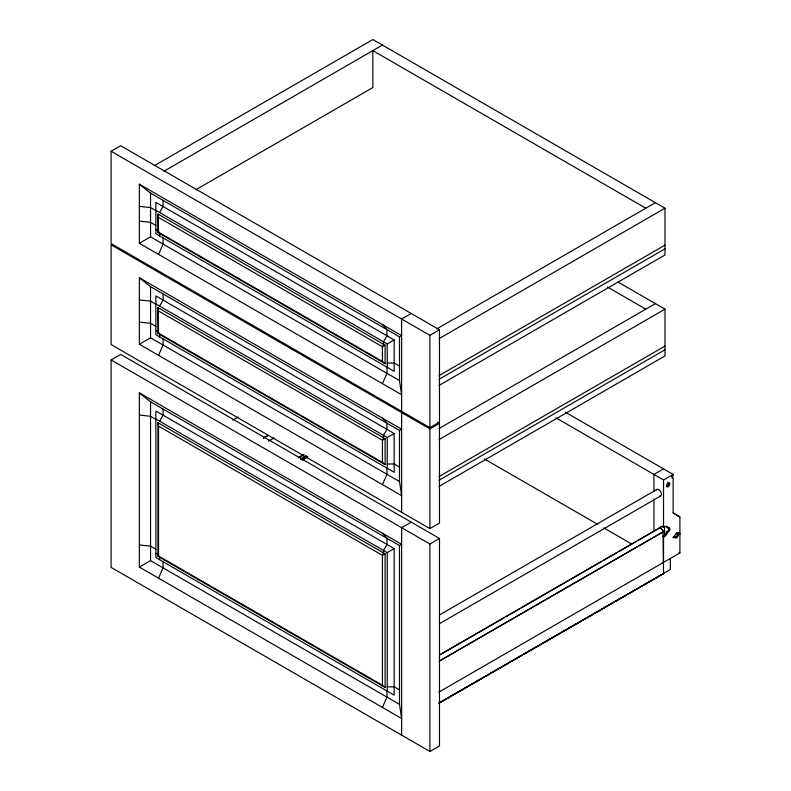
<?xml version="1.0" encoding="UTF-8"?>
<svg xmlns="http://www.w3.org/2000/svg" width="791" height="791" viewBox="0 0 791 791"><rect width="100%" height="100%" fill="white"/><g stroke="black" fill="none" stroke-linecap="round" stroke-linejoin="round"><path stroke-width="1.19" d="M667.09 527.597L667.238 527.488A2.393 1.384 -60 0 1 668.919 528.724A2.393 1.384 -60 0 1 666.803 531.582L666.724 531.681A5.982 3.451 -60 0 1 663.066 536.239L664.074 536.822A5.982 3.451 -60 0 0 667.742 532.264L667.762 532.165A2.393 1.384 -60 0 0 669.928 529.308A2.393 1.384 -60 0 0 668.247 528.072L666.724 526.796A5.982 3.451 -60 0 0 666.052 526.173M158.536 254.386L163.075 244.073L163.075 237.913M158.536 355.337L163.075 345.024L163.075 338.864M158.536 578.172L163.075 567.859L163.075 561.699M382.439 383.645L386.967 373.342L386.967 367.182M382.439 484.606L386.967 474.293L386.967 468.134M382.439 707.441L386.967 697.128L386.967 690.968M159.604 212.522L163.075 206.52L163.075 200.36M159.604 306.087L163.075 300.086L163.075 293.936M159.604 421.198L163.075 415.196L163.075 409.046M658.28 528.813L658.567 528.507A4.113 2.373 60 0 1 663.036 531.087L663.54 573.633L438.995 703.268M111.096 151.269L120.687 145.732L439.48 329.788L439.48 422.117L429.889 427.664L111.096 243.608L111.096 151.269L429.889 335.325L439.48 329.788M154.275 165.744L372.848 39.55L664.984 208.211L664.984 254.999L438.946 385.494M163.866 171.281L382.439 45.087M195.852 189.751L372.848 87.564L372.848 50.634L645.792 208.211M139.345 243.302L150.547 236.835L150.547 193.133L139.345 184.204L139.345 243.302L401.63 394.729L399.495 380.57L399.495 336.867L401.63 335.631L139.345 184.204M158.002 232.524L158.536 232.218L158.002 214.064L385.108 345.173L385.108 363.642L158.002 232.524L158.002 214.064M111.096 359.954L120.687 354.408L439.48 538.463L439.48 745.913L429.889 751.45L111.096 567.394L111.096 359.954L429.889 544L439.48 538.463M139.345 344.253L150.547 337.787L150.547 286.698L139.345 277.77L139.345 344.253L401.63 495.68L399.495 481.521L399.495 430.433L401.63 429.197L139.345 277.77M158.002 333.486L158.536 333.169L158.002 307.63L385.108 438.738L385.108 464.594L158.002 333.486L158.002 307.63M411.231 313.473L401.63 319.01L401.63 411.35M232.861 420.11L238.21 417.025M385.108 345.173L382.439 346.715L382.439 361.487L385.108 363.642M155.876 210.366L387.234 343.947L394.165 339.942L394.165 371.335L155.876 233.76L155.876 202.367L394.165 339.942M436.81 328.858L655.383 202.674M263.452 437.967L267.734 435.495M263.611 438.115L267.892 435.643M438.946 338.716L664.984 208.211M268.633 441.042L274.131 437.957M438.946 375.646L664.984 245.151M298.454 457.613L303.803 454.528M298.464 457.781L303.813 454.687M300.54 458.998L306.097 455.843M300.748 459.106L306.097 456.021M438.946 379.344L664.984 248.839M301.668 459.64L307.017 456.555M302.35 459.848L307.699 456.763M302.35 460.036L307.699 456.951M139.345 567.088L150.547 560.631L150.547 401.808L139.345 392.88L139.345 567.088L401.63 718.515L399.495 704.356L399.495 545.543L401.63 544.307L139.345 392.88M158.002 556.32L158.536 556.014L158.536 426.122L158.002 422.74L385.108 553.848L385.108 687.428L158.002 556.32L158.002 422.74M385.108 438.738L382.439 440.28L382.439 462.438L385.108 464.594M155.876 303.932L387.234 437.512L394.165 433.508L394.165 472.286L155.876 334.712L155.876 295.933L394.165 433.508M429.889 428.89L439.48 423.353L439.48 523.078L429.889 528.615L111.096 344.56L111.096 244.844L429.889 428.89L429.889 528.615M438.946 428.584L655.383 303.625M438.946 439.667L664.984 309.162L664.984 355.95L438.946 486.445M438.946 476.597L664.984 346.102M438.946 480.295L664.984 349.79M411.231 522.149L401.63 527.696L401.63 735.136M385.108 553.848L382.439 555.391L382.439 685.273L385.108 687.428M155.876 419.042L387.234 552.622L394.165 548.618L394.165 695.131L155.876 557.546L155.876 411.043L394.165 548.618M663.54 468.885L653.949 474.432L653.949 491.646M555.855 417.796L663.54 479.969L673.131 474.422L673.131 475.589L672.073 476.212L672.073 478.239M439.826 614.775L656.876 489.461M439.312 623.773L660.643 495.987M440.014 654.582L658.142 528.655A4.341 2.511 60 0 1 660.801 528.408A4.341 2.511 60 0 1 663.471 531.73L438.926 661.365M440.162 654.75L504.312 617.712M506.448 616.476L519.282 609.07M521.417 607.834L601.615 561.531M603.751 560.305L616.585 552.889M618.72 551.663L635.826 541.786M637.971 540.55L657.212 529.436M659.457 528.556A5.982 3.451 60 0 1 663.54 527.3L664.074 526.994A5.982 3.451 -60 0 1 667.742 527.379L668.098 528.18M439.836 660.712L663.303 531.7M674.308 537.405A2.393 1.384 -60 0 0 676.147 536.763A2.393 1.384 -60 0 0 677.195 534.35L678.896 533.371L679.904 533.955L679.904 552.929L438.946 692.046M676.967 532.699A2.393 1.384 -60 0 1 677.195 533.549L678.203 534.133L679.904 533.144L679.904 517.116L673.131 512.815L673.131 477.616L672.073 476.212M679.904 533.955L678.203 534.934A2.393 1.384 -60 0 1 676.513 537.87A2.393 1.384 -60 0 1 674.822 536.891L673.131 537.86L673.131 537.059L674.822 536.08A2.393 1.384 -60 0 1 676.513 533.154A2.393 1.384 -60 0 1 678.203 534.133M439.905 702.378L663.54 573.633M438.946 703.13L670.313 569.55L670.313 558.476M666.754 531.582L667.812 532.165M387.234 363.029L394.165 363.029L399.495 366.104M387.234 463.981L394.165 463.981L399.495 467.056M387.234 686.815L394.165 686.815L399.495 689.89M139.345 206.362L150.547 207.598L155.876 210.673M139.345 221.144L150.547 222.37L155.876 225.445M139.345 299.937L150.547 301.163L155.876 304.238M139.345 322.095L150.547 323.321L155.876 326.406M139.345 415.048L150.547 416.274L155.876 419.349M139.345 544.93L150.547 546.156L155.876 549.241M618.068 282.08L664.984 309.162M607.409 287.004L645.792 309.162M565.446 412.259L673.131 474.422M150.547 193.133L399.495 336.867M679.904 517.116L673.092 512.845M158.536 217.446L382.439 346.715L383.506 344.253L383.506 341.791L386.967 335.789L386.967 329.629L382.439 324.557M155.876 229.449L158.002 230.685L159.604 233.454L159.604 235.916M158.536 232.218L382.439 361.487M678.896 532.561L679.904 533.144M677.195 534.35L678.203 534.934M663.066 526.47L664.074 527.053L662.977 526.529A5.982 3.451 60 0 0 659.991 528.25M673.813 536.308L674.822 536.891M150.547 236.835L399.495 380.57M678.896 552.345L679.904 552.929M437.383 422.147L439.48 423.353M484.418 458.968L597.432 524.215M603.83 527.913L631.554 543.911M150.547 286.698L399.495 430.433M158.536 311.011L382.439 440.28L383.506 437.819L383.506 435.357L386.967 429.355L386.967 423.195L382.439 418.123M155.876 330.401L158.002 331.637L159.604 334.405L159.604 336.867M158.536 333.169L382.439 462.438M150.547 337.787L399.495 481.521M150.547 401.808L399.495 545.543M158.536 426.122L382.439 555.391L383.506 552.929L383.506 550.467L386.967 544.465L386.967 538.305L382.439 533.233M155.876 553.235L158.002 554.471L159.604 557.24L159.604 559.702M158.536 556.014L382.439 685.273M150.547 560.631L399.495 704.356M663.066 536.031L664.074 536.763L663.54 537.069L663.54 562.381M664.549 526.134L664.549 536.041M663.54 479.969L663.54 527.3M653.949 498.983L653.949 531.008M429.889 335.325L429.889 427.664M429.889 544L429.889 751.45M401.63 412.576L401.63 512.301M387.234 343.947L387.234 367.34M387.234 437.512L387.234 468.292M387.234 552.622L387.234 691.126M656.451 489.847A3.767 2.175 60 0 1 660.88 492.071A3.767 2.175 60 0 1 659.457 496.095M667.92 482.233A2.264 1.305 -60 0 1 668.504 484.418A2.264 1.305 -60 0 1 666.319 486.356M668.543 486.425A2.264 1.305 -60 0 0 669.255 482.915A2.264 1.305 -60 0 0 666.586 485.288A2.264 1.305 -60 0 0 668.543 486.425"/></g></svg>
